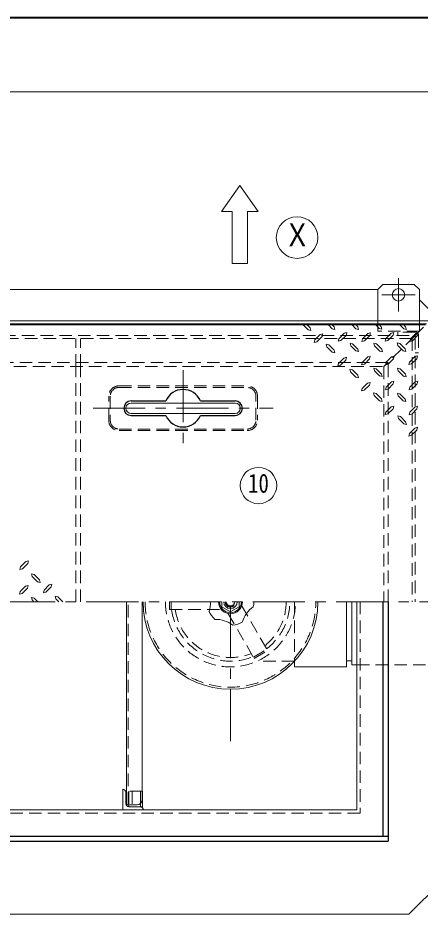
# Model space of a CAD drawing. Units: millimetres at full size, sheet at 1:10; details may follow other scales. Extents: x -2113 to 1937, y -1370 to 1440.
# Drawn here: x -1179 to -792, y 578 to 1440 of the extents above; entities that cross this region are included whole.
import ezdxf
from ezdxf.enums import TextEntityAlignment as Align

# ---------------------------------------------------------------- set-up
doc = ezdxf.new("R2010")
doc.units = ezdxf.units.MM
doc.header["$LTSCALE"] = 10
doc.linetypes.add('CHAIN1', pattern=[8, 5, -1, 1, -1])
doc.linetypes.add('DASHED1', pattern=[1.8, 1.2, -0.6])
doc.layers.add('0-0_ﾚｲﾔ1', color=4, linetype='Continuous', lineweight=9)
doc.styles.add('ＭＳ ゴシック', font='')
doc.styles.get('ＭＳ ゴシック').set_extended_font_data('MS Gothic')

msp = doc.modelspace()

# ---------------------------------------------------------------- linework, layer by layer
at = {"layer": '0-0_ﾚｲﾔ1', "color": 1, "lineweight": 40}
msp.add_line((1936.96, 1439.5), (-2113.04, 1439.5), dxfattribs=at)
at = {"layer": '0-0_ﾚｲﾔ1'}
for p, q in [((-783.04, 1368.5), (-1723.04, 1368.5)), ((-828.04, 1183.5), (-833.04, 1178.5)), ((-828.04, 1183.5), (-798.04, 1183.5)), ((-793.04, 1178.5), (-798.04, 1183.5)), ((-833.04, 1178.5), (-1233.04, 1178.5)), ((-833.04, 1178.5), (-833.04, 1148.5)), ((-793.04, 1178.5), (-793.04, 1148.5)), ((-753.04, 1128.5), (-793.04, 1168.5)), ((-904.6, 1144.5), (-899.74, 1139.76)), ((-880.46, 1144.5), (-876.84, 1140.89)), ((-874.27, 1140.25), (-876.84, 1140.89)), ((-876.76, 1144.5), (-874.99, 1142.74)), ((-874.99, 1142.74), (-874.27, 1140.25)), ((-857.56, 1144.5), (-853.94, 1140.89)), ((-851.37, 1140.17), (-853.94, 1140.89)), ((-853.78, 1144.5), (-852.01, 1142.74)), ((-852.01, 1142.74), (-851.37, 1140.17)), ((-834.92, 1144.5), (-831.52, 1140.97)), ((-828.95, 1140.33), (-831.52, 1140.97)), ((-831.28, 1144.5), (-829.59, 1142.82)), ((-829.59, 1142.82), (-828.95, 1140.33)), ((-811.67, 1144.5), (-808.06, 1140.89)), ((-805.48, 1140.17), (-808.06, 1140.89)), ((-807.98, 1144.5), (-806.21, 1142.74)), ((-806.21, 1142.74), (-805.48, 1140.17)), ((-893.39, 1130.12), (-894.04, 1127.63)), ((-891.47, 1128.27), (-894.04, 1127.63)), ((-891.47, 1128.27), (-886.4, 1133.34)), ((-870.49, 1131.33), (-871.14, 1128.84)), ((-868.56, 1129.48), (-871.14, 1128.84)), ((-868.56, 1129.48), (-863.5, 1134.54)), ((-847.59, 1131.25), (-848.23, 1128.75)), ((-845.66, 1129.4), (-848.23, 1128.75)), ((-845.66, 1129.4), (-840.6, 1134.46)), ((-825.17, 1131.41), (-825.81, 1128.92)), ((-823.24, 1129.56), (-825.81, 1128.92)), ((-823.24, 1129.56), (-818.18, 1134.62)), ((-801.71, 1131.25), (-802.35, 1128.75)), ((-799.78, 1129.4), (-802.35, 1128.75)), ((-799.78, 1129.4), (-794.72, 1134.46)), ((-881.9, 1123.37), (-882.55, 1125.94)), ((-880.06, 1125.3), (-882.55, 1125.94)), ((-881.9, 1123.37), (-876.84, 1118.31)), ((-880.06, 1125.3), (-874.99, 1120.16)), ((-874.99, 1120.16), (-874.27, 1117.67)), ((-859, 1124.58), (-859.64, 1127.15)), ((-857.15, 1126.5), (-859.64, 1127.15)), ((-859, 1124.58), (-853.94, 1119.51)), ((-857.15, 1126.5), (-852.09, 1121.36)), ((-851.37, 1118.87), (-853.94, 1119.51)), ((-852.09, 1121.36), (-851.37, 1118.87)), ((-836.1, 1124.5), (-836.74, 1127.07)), ((-834.25, 1126.42), (-836.74, 1127.07)), ((-836.1, 1124.5), (-831.04, 1119.43)), ((-834.25, 1126.42), (-829.19, 1121.28)), ((-828.47, 1118.79), (-831.04, 1119.43)), ((-829.19, 1121.28), (-828.47, 1118.79)), ((-813.68, 1124.66), (-814.32, 1127.23)), ((-811.83, 1126.59), (-814.32, 1127.23)), ((-813.68, 1124.66), (-808.62, 1119.59)), ((-811.83, 1126.59), (-806.77, 1121.44)), ((-806.05, 1118.95), (-808.62, 1119.59)), ((-806.77, 1121.44), (-806.05, 1118.95)), ((-874.27, 1117.67), (-876.84, 1118.31)), ((-868.81, 1105.77), (-863.74, 1110.84)), ((-845.9, 1106.98), (-840.84, 1112.04)), ((-823, 1106.9), (-817.94, 1111.96)), ((-800.58, 1107.06), (-795.52, 1112.12)), ((-870.73, 1107.62), (-871.38, 1105.13)), ((-868.81, 1105.77), (-871.38, 1105.13)), ((-847.83, 1108.83), (-848.48, 1106.34)), ((-845.9, 1106.98), (-848.48, 1106.34)), ((-836.26, 1100.55), (-836.9, 1103.12)), ((-834.41, 1102.48), (-836.9, 1103.12)), ((-834.41, 1102.48), (-829.35, 1097.34)), ((-824.93, 1108.75), (-825.57, 1106.25)), ((-823, 1106.9), (-825.57, 1106.25)), ((-813.36, 1100.47), (-814, 1103.04)), ((-811.51, 1102.4), (-814, 1103.04)), ((-811.51, 1102.4), (-806.45, 1097.25)), ((-802.51, 1108.91), (-803.15, 1106.42)), ((-800.58, 1107.06), (-803.15, 1106.42)), ((-859.16, 1099.34), (-859.81, 1101.92)), ((-857.31, 1101.27), (-859.81, 1101.92)), ((-859.16, 1099.34), (-854.1, 1094.28)), ((-857.31, 1101.27), (-852.25, 1096.13)), ((-851.53, 1093.64), (-854.1, 1094.28)), ((-852.25, 1096.13), (-851.53, 1093.64)), ((-836.26, 1100.55), (-831.2, 1095.49)), ((-828.63, 1094.84), (-831.2, 1095.49)), ((-829.35, 1097.34), (-828.63, 1094.84)), ((-813.36, 1100.47), (-808.3, 1095.41)), ((-805.73, 1094.76), (-808.3, 1095.41)), ((-806.45, 1097.25), (-805.73, 1094.76)), ((-846.06, 1081.75), (-841, 1086.81)), ((-823.16, 1082.95), (-818.1, 1088.01)), ((-800.26, 1082.87), (-795.2, 1087.93)), ((-847.99, 1083.59), (-848.64, 1081.1)), ((-846.06, 1081.75), (-848.64, 1081.1)), ((-836.42, 1076.6), (-837.06, 1079.17)), ((-834.57, 1078.53), (-837.06, 1079.17)), ((-836.42, 1076.6), (-831.36, 1071.54)), ((-834.57, 1078.53), (-829.51, 1073.39)), ((-825.09, 1084.8), (-825.73, 1082.31)), ((-823.16, 1082.95), (-825.73, 1082.31)), ((-813.52, 1076.52), (-814.16, 1079.09)), ((-811.67, 1078.45), (-814.16, 1079.09)), ((-813.52, 1076.52), (-808.46, 1071.46)), ((-811.67, 1078.45), (-806.61, 1073.31)), ((-802.19, 1084.72), (-802.83, 1082.23)), ((-800.26, 1082.87), (-802.83, 1082.23)), ((-828.79, 1070.9), (-831.36, 1071.54)), ((-829.51, 1073.39), (-828.79, 1070.9)), ((-805.89, 1070.82), (-808.46, 1071.46)), ((-806.61, 1073.31), (-805.89, 1070.82)), ((-825.25, 1060.85), (-825.89, 1058.36)), ((-823.32, 1059), (-818.26, 1064.07)), ((-802.35, 1060.77), (-802.99, 1058.28)), ((-800.42, 1058.92), (-795.36, 1063.99)), ((-823.32, 1059), (-825.89, 1058.36)), ((-811.27, 1056.51), (-813.84, 1057.16)), ((-813.12, 1054.59), (-813.84, 1057.16)), ((-813.12, 1054.59), (-808.06, 1049.6)), ((-811.27, 1056.51), (-806.21, 1051.45)), ((-806.21, 1051.45), (-805.48, 1048.88)), ((-800.42, 1058.92), (-802.99, 1058.28)), ((-805.48, 1048.88), (-808.06, 1049.6)), ((-802.43, 1040.36), (-797.37, 1045.42)), ((-800.5, 1038.51), (-795.52, 1043.58)), ((-802.43, 1040.36), (-803.07, 1037.79)), ((-800.5, 1038.51), (-803.07, 1037.79)), ((-1171.28, 917.24), (-1176.34, 912.17)), ((-1171.28, 917.24), (-1168.71, 917.88)), ((-1169.35, 915.39), (-1168.71, 917.88)), ((-1165.81, 905.34), (-1163.24, 904.7)), ((-1165.09, 902.85), (-1165.81, 905.34)), ((-1158.18, 899.64), (-1163.24, 904.7)), ((-1160.03, 897.71), (-1165.09, 902.85)), ((-1160.03, 897.71), (-1157.54, 897.07)), ((-1158.18, 899.64), (-1157.54, 897.07)), ((-1171.52, 893.53), (-1176.58, 888.47)), ((-1171.52, 893.53), (-1168.95, 894.17)), ((-1169.59, 891.68), (-1168.95, 894.17)), ((-1148.62, 894.74), (-1153.68, 889.67)), ((-1148.62, 894.74), (-1146.05, 895.38)), ((-1146.69, 892.89), (-1146.05, 895.38)), ((-1165.81, 882.76), (-1163.24, 882.12)), ((-1165.09, 880.27), (-1165.81, 882.76)), ((-1163.32, 878.5), (-1165.09, 880.27)), ((-1159.63, 878.5), (-1163.24, 882.12)), ((-1135.48, 878.5), (-1140.34, 883.25)), ((-863.04, 878.5), (-863.04, 816)), ((-858.04, 878.5), (-858.04, 818)), ((-913.04, 821.29), (-913.04, 816)), ((-863.04, 821.9), (-858.04, 821.9)), ((-858.04, 818), (-853.04, 818)), ((-913.04, 816), (-863.04, 816)), ((-1072.04, 683.5), (-1072.04, 681.5))]:
    msp.add_line(p, q, dxfattribs=at)
at = {"layer": '0-0_ﾚｲﾔ1', "color": 7, "lineweight": 18}
for p, q in [((-965.54, 1278.5), (-983.04, 1253.5)), ((-965.54, 1278.5), (-948.04, 1253.5)), ((-958.04, 1203.5), (-958.04, 1253.5)), ((-948.04, 1253.5), (-958.04, 1253.5)), ((-958.04, 1203.5), (-973.04, 1203.5)), ((-783.04, 1148.5), (-1723.04, 1148.5)), ((-786.04, 1145.5), (-1720.04, 1145.5)), ((-1070.04, 1069.5), (-970.04, 1069.5)), ((-1070.04, 1059.5), (-970.04, 1059.5)), ((-1074.29, 683.5), (-1074.29, 878.5)), ((-1059.29, 688.5), (-1059.29, 878.5)), ((-853.04, 878.5), (-853.04, 678.5)), ((-1078.04, 698.5), (-1078.04, 678.5)), ((-1075.04, 684.5), (-1075.04, 695.5)), ((-1059.29, 696.5), (-1058.92, 696.5)), ((-1058.92, 681.5), (-1058.92, 696.5)), ((-1064.29, 683.5), (-1074.29, 683.5)), ((-1072.04, 681.5), (-1058.92, 681.5)), ((-1061.04, 681.5), (-1061.04, 684.71)), ((-853.04, 678.5), (-1456.04, 678.5)), ((-803.04, 578.5), (-753.04, 628.5)), ((-803.04, 578.5), (-1703.04, 578.5))]:
    msp.add_line(p, q, dxfattribs=at)
at = {"layer": '0-0_ﾚｲﾔ1', "linetype": 'CHAIN1'}
for p, q in [((-813.04, 1189.5), (-813.04, 1157.5)), ((-829.04, 1173.5), (-797.04, 1173.5)), ((-1020.04, 1101), (-1020.04, 1028)), ((-1106.54, 1064.5), (-933.54, 1064.5)), ((-1993.04, 878.5), (-433.04, 878.5)), ((-974.54, 744.5), (-974.54, 878.5))]:
    msp.add_line(p, q, dxfattribs=at)
at = {"layer": '0-0_ﾚｲﾔ1', "linetype": 'DASHED1'}
for p, q in [((-833.04, 1148.5), (-833.04, 1138.5)), ((-793.04, 1148.5), (-793.04, 1138.5)), ((-793.04, 1138.5), (-833.04, 1138.5)), ((-813.84, 1137.7), (-813.84, 1134.5)), ((-797.04, 1137.7), (-813.84, 1137.7)), ((-797.51, 1134.04), (-787.04, 1144.5)), ((-800.04, 1131.5), (-1227.54, 1131.5)), ((-1123.04, 1104.5), (-1123.04, 1131.5)), ((-1118.54, 1104.5), (-1118.54, 1131.5)), ((-800.04, 1131.5), (-800.04, 878.5)), ((-793.84, 1134.5), (-793.84, 1117.7)), ((-797.04, 1117.7), (-793.84, 1117.7)), ((-823.04, 1108.5), (-1683.04, 1108.5)), ((-823.04, 878.5), (-823.04, 1108.5)), ((-1072.79, 683.5), (-1072.79, 878.5)), ((-1033.04, 871), (-1033.04, 878.5)), ((-1031.54, 871), (-1031.54, 878.5)), ((-982.79, 878.5), (-982.79, 871)), ((-966.29, 878.5), (-966.29, 873.74)), ((-913.04, 878.5), (-913.04, 821.29)), ((-850.04, 878.5), (-850.04, 675.5)), ((-1033.04, 871), (-982.79, 871)), ((-974.54, 868.98), (-982.79, 873.74)), ((-963.92, 875.11), (-976.91, 867.61)), ((-963.92, 875.11), (-938.8, 831.59)), ((-976.91, 867.61), (-951.79, 824.09)), ((-952.54, 825.39), (-939.55, 832.89)), ((-951.79, 824.09), (-938.8, 831.59)), ((-913.04, 821.5), (-948.91, 821.5)), ((-853.04, 818), (-774.04, 818)), ((-1059.29, 696.5), (-1072.04, 696.5)), ((-1072.04, 696.5), (-1072.04, 683.5)), ((-1069.04, 696.5), (-1069.04, 681.5)), ((-1061.04, 684.71), (-1061.04, 696.5)), ((-850.04, 675.5), (-1656.04, 675.5))]:
    msp.add_line(p, q, dxfattribs=at)
at = {"layer": '0-0_ﾚｲﾔ1', "color": 5, "lineweight": 25}
for p, q in [((-787.04, 1144.5), (-1719.04, 1144.5)), ((-1070.04, 1071.5), (-1036.63, 1071.5)), ((-1003.46, 1071.5), (-970.04, 1071.5)), ((-1070.04, 1057.5), (-1036.63, 1057.5)), ((-1003.46, 1057.5), (-970.04, 1057.5)), ((-828.04, 878.5), (-828.04, 653.5)), ((-823.04, 878.5), (-823.04, 648.5)), ((-1683.04, 653.5), (-823.04, 653.5)), ((-1683.04, 648.5), (-823.04, 648.5))]:
    msp.add_line(p, q, dxfattribs=at)
at = {"layer": '0-0_ﾚｲﾔ1', "color": 7, "linetype": 'DASHED1', "lineweight": 18}
for p, q in [((-1228.94, 1134.5), (-798.64, 1134.5)), ((-797.51, 1134.04), (-827.04, 1104.5)), ((-797.04, 1132.9), (-797.04, 878.5)), ((-1200.54, 1104.5), (-827.04, 1104.5)), ((-1123.04, 878.5), (-1123.04, 1104.5)), ((-1118.54, 878.5), (-1118.54, 1104.5)), ((-827.04, 1104.5), (-827.04, 878.5)), ((-1081.54, 1086), (-958.54, 1086)), ((-1081.54, 1084.5), (-958.54, 1084.5)), ((-1091.54, 1053), (-1091.54, 1076)), ((-1090.04, 1076), (-1090.04, 1053)), ((-950.04, 1053), (-950.04, 1076)), ((-948.54, 1076), (-948.54, 1053)), ((-1081.54, 1044.5), (-958.54, 1044.5)), ((-1081.54, 1043), (-958.54, 1043))]:
    msp.add_line(p, q, dxfattribs=at)
at = {"layer": '0-0_ﾚｲﾔ1', "color": 7, "lineweight": 18}
msp.add_lwpolyline([(-973.04, 1203.5), (-973.04, 1253.5), (-983.04, 1253.5)], dxfattribs=at)
at = {"layer": '0-0_ﾚｲﾔ1'}
for points in [[(-900.79, 1144.5), (-897.89, 1141.61), (-897.17, 1139.04), (-899.74, 1139.76)], [(-870.49, 1131.33), (-865.35, 1136.47), (-862.86, 1137.11), (-863.5, 1134.54)], [(-847.59, 1131.25), (-842.45, 1136.39), (-839.96, 1137.03), (-840.6, 1134.46)], [(-825.17, 1131.41), (-820.03, 1136.55), (-817.54, 1137.19), (-818.18, 1134.62)], [(-801.71, 1131.25), (-796.56, 1136.39), (-794.07, 1137.03), (-794.72, 1134.46)], [(-893.39, 1130.12), (-888.25, 1135.26), (-885.76, 1135.91), (-886.4, 1133.34)], [(-870.73, 1107.62), (-865.59, 1112.76), (-863.1, 1113.41), (-863.74, 1110.84)], [(-847.83, 1108.83), (-842.69, 1113.97), (-840.2, 1114.61), (-840.84, 1112.04)], [(-824.93, 1108.75), (-819.79, 1113.89), (-817.3, 1114.53), (-817.94, 1111.96)], [(-802.51, 1108.91), (-797.37, 1114.05), (-794.88, 1114.69), (-795.52, 1112.12)], [(-847.99, 1083.59), (-842.85, 1088.74), (-840.36, 1089.38), (-841, 1086.81)], [(-825.09, 1084.8), (-819.95, 1089.94), (-817.46, 1090.59), (-818.1, 1088.01)], [(-802.19, 1084.72), (-797.05, 1089.86), (-794.56, 1090.5), (-795.2, 1087.93)], [(-825.25, 1060.85), (-820.11, 1066), (-817.62, 1066.64), (-818.26, 1064.07)], [(-802.35, 1060.77), (-797.21, 1065.92), (-794.72, 1066.56), (-795.36, 1063.99)], [(-797.37, 1045.42), (-794.8, 1046.15), (-795.52, 1043.58)], [(-1169.35, 915.39), (-1174.49, 910.25), (-1176.98, 909.6), (-1176.34, 912.17)], [(-1169.59, 891.68), (-1174.73, 886.54), (-1177.23, 885.9), (-1176.58, 888.47)], [(-1146.69, 892.89), (-1151.83, 887.75), (-1154.32, 887.1), (-1153.68, 889.67)], [(-1139.3, 878.5), (-1142.19, 881.4), (-1142.91, 883.97), (-1140.34, 883.25)]]:
    msp.add_lwpolyline(points, dxfattribs=at)
at = {"layer": '0-0_ﾚｲﾔ1', "color": 7, "lineweight": 18}
for centre, radius in [((-910.54, 1228.5), 20), ((-947.6, 990.24), 17.5)]:
    msp.add_circle(centre, radius, dxfattribs=at)
at = {"layer": '0-0_ﾚｲﾔ1'}
msp.add_circle((-813.04, 1173.5), 6, dxfattribs=at)
at = {"layer": '0-0_ﾚｲﾔ1', "linetype": 'DASHED1'}
for centre, radius, start, end in [((-797.04, 1134.5), 3.2, 0, 90), ((-974.54, 878.5), 82, 180, 0), ((-974.54, 878.5), 62.5, 180, 0), ((-974.54, 878.5), 5, 180, 0), ((-974.54, 878.5), 4, 180, 0), ((-974.54, 878.5), 53.5, 308.05866, 0), ((-974.54, 878.5), 57, 307.56084, 0), ((-974.54, 878.5), 57, 187.56084, 292.43916), ((-974.54, 878.5), 53.5, 188.05866, 291.94134)]:
    msp.add_arc(centre, radius, start, end, dxfattribs=at)
at = {"layer": '0-0_ﾚｲﾔ1', "color": 7, "linetype": 'DASHED1', "lineweight": 18}
for centre, radius, start, end in [((-798.64, 1132.9), 1.6, 0, 90), ((-1081.54, 1076), 10, 90, 180), ((-958.54, 1076), 10, 0, 90), ((-1081.54, 1076), 8.5, 90, 180), ((-958.54, 1076), 8.5, 0, 90), ((-1081.54, 1053), 10, 180, 270), ((-1081.54, 1053), 8.5, 180, 270), ((-958.54, 1053), 10, 270, 0), ((-958.54, 1053), 8.5, 270, 0)]:
    msp.add_arc(centre, radius, start, end, dxfattribs=at)
at = {"layer": '0-0_ﾚｲﾔ1', "color": 5, "lineweight": 25}
for centre, radius, start, end in [((-1020.04, 1064.5), 18, 22.88538, 157.11462), ((-1070.04, 1064.5), 7, 90, 270), ((-970.04, 1064.5), 7, 270, 90), ((-1020.04, 1064.5), 18, 202.88538, 337.11462)]:
    msp.add_arc(centre, radius, start, end, dxfattribs=at)
at = {"layer": '0-0_ﾚｲﾔ1', "color": 7, "lineweight": 18}
for centre, radius, start, end in [((-1070.04, 1064.5), 5, 90, 270), ((-970.04, 1064.5), 5, 270, 90), ((-974.54, 878.5), 84, 180, 0), ((-1021.41, 878.5), 27.75, 341.07536, 0), ((-974.54, 878.5), 11.5, 180, 0), ((-974.54, 878.5), 10.5, 180, 0), ((-974.54, 878.5), 6.5, 180, 0), ((-974.54, 878.5), 22.5, 347.57818, 360), ((-936.62, 850.95), 27.75, 125.07536, 162.92464), ((-974.54, 878.5), 22.5, 203.57818, 228.42182), ((-989.03, 833.93), 27.75, 53.07536, 90.92464), ((-974.54, 878.5), 22.5, 275.57818, 300.42182), ((-1078.04, 695.5), 3, 0, 90), ((-1072.04, 684.5), 3, 180, 270), ((-1064.29, 688.5), 5, 270, 0), ((-1061.04, 678.5), 3, 0, 90)]:
    msp.add_arc(centre, radius, start, end, dxfattribs=at)

# ---------------------------------------------------------------- texts
at = {"layer": '0-0_ﾚｲﾔ1', "color": 7, "style": 'ＭＳ ゴシック'}
for s, height, width, p in [('Ｘ', 21.99, 0.85, (-923.04, 1213.5)), ('10', 18.33, 0.8, (-957.6, 977.74))]:
    msp.add_text(s, height=height, dxfattribs=dict(at, width=width)).set_placement(p, align=Align.BOTTOM_LEFT)

doc.saveas('drawing.dxf')
